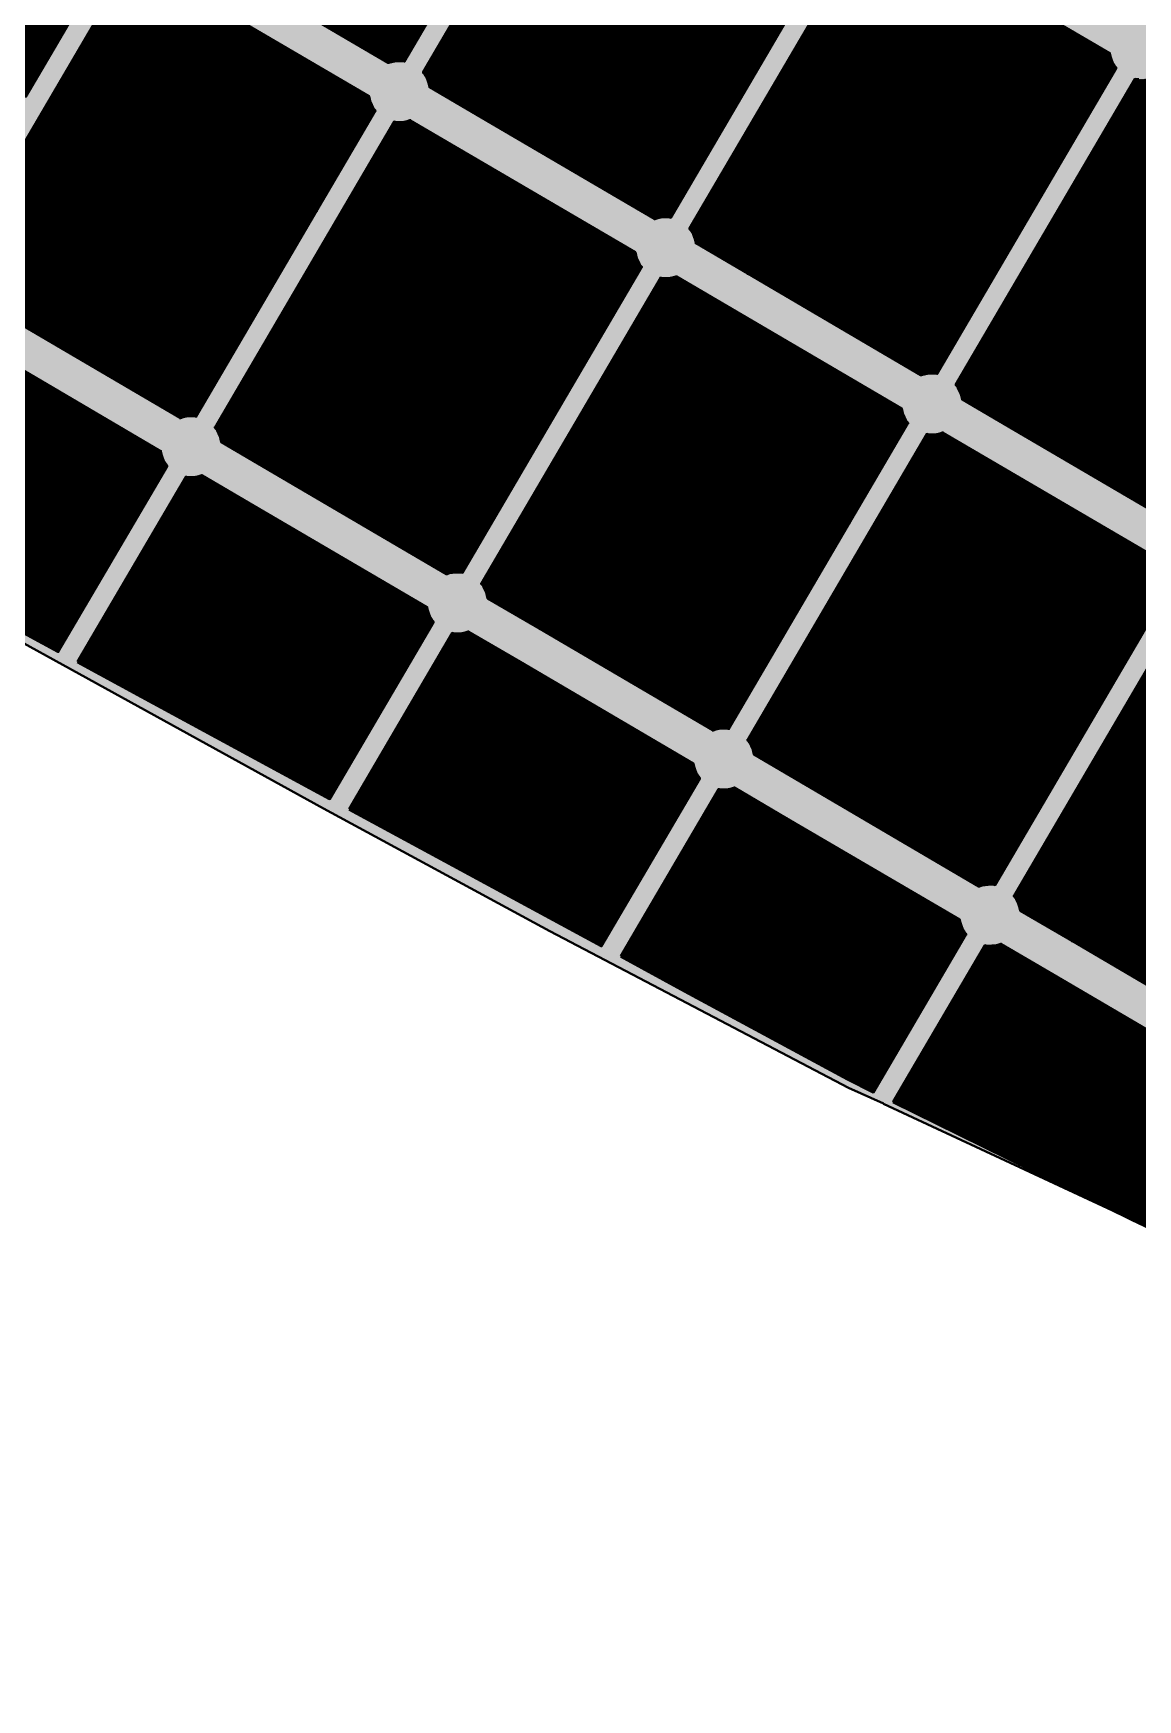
# Model space of a CAD drawing. Header units: metres. Extents: x 729569 to 733474, y 1423763 to 1426173.
# Drawn here: x 730417 to 730846, y 1423763 to 1424411 of the extents above; entities that cross this region are included whole.
import ezdxf

# ---------------------------------------------------------------- set-up
doc = ezdxf.new("R2010")
doc.units = ezdxf.units.M
for name, color, linetype in [('BOUNDARY', 7, 'Continuous'), ('GREEN_AREA', 7, 'Continuous'), ('PARCEL_BORDER', 7, 'Continuous'), ('PARCEL_L', 7, 'Continuous'), ('PARCEL_M', 7, 'Continuous')]:
    doc.layers.add(name, color=color, linetype=linetype)

msp = doc.modelspace()

# ---------------------------------------------------------------- hatches: boundary and pattern name
at = {"layer": 'BOUNDARY', "true_color": 0xdcdcdc}
h = msp.add_hatch(dxfattribs=at)
h.set_pattern_fill('SOLID')
h.paths.add_polyline_path([(731147.16, 1424721.86), (731256.16, 1424608.75), (731244.45, 1424320.13), (731216.28, 1423762.84), (731085.59, 1423834.2), (731085.45, 1423834.27), (731029.37, 1423862.74), (731029.22, 1423862.81), (730813.25, 1423963.61), (730747.11, 1423994.49), (730747.07, 1423994.51), (730733.5, 1424000.7), (730660.17, 1424039.15), (730617.42, 1424061.56), (730529.44, 1424109.24), (730310.18, 1424230.03), (730192.73, 1424303.57), (730172.54, 1424316.68), (730172.45, 1424316.74), (729875.07, 1424500.8), (729806.43, 1424543.45), (729687.49, 1424617.38), (729569.32, 1424690.82), (729612.42, 1424741.31), (729675.47, 1424785.2), (729675.56, 1424785.27), (729762.88, 1424849.07), (729816.98, 1424888.6), (729996.73, 1425019.9), (730119.82, 1425084.44), (730120.07, 1425084.58), (730266.65, 1425172.21), (730267.07, 1425172.49), (730267.45, 1425172.81), (730267.81, 1425173.17), (730268.12, 1425173.56), (730268.4, 1425173.98), (730268.63, 1425174.42), (730359.38, 1425372.62), (730359.55, 1425373.05), (730359.68, 1425373.49), (730359.77, 1425373.93), (730395.3, 1425601.1), (730395.35, 1425601.52), (730395.36, 1425601.94), (730395.34, 1425602.37), (730390.26, 1425652.75), (730458.22, 1425806.03), (730647.82, 1425710.72), (730656.83, 1425706.19), (730670.25, 1425699.44), (730680.5, 1425694.29), (730680.96, 1425694.09), (730681.44, 1425693.93), (730681.93, 1425693.82), (730682.43, 1425693.77), (730682.94, 1425693.76), (730683.44, 1425693.81), (730683.94, 1425693.9), (730684.42, 1425694.05), (730684.89, 1425694.24), (730685.33, 1425694.48), (730685.75, 1425694.77), (730686.14, 1425695.09), (730686.49, 1425695.45), (730686.81, 1425695.85), (730687.08, 1425696.27), (730728.18, 1425768.01), (730728.19, 1425768.02), (730769.13, 1425840.14), (730805.64, 1425904.46), (731213.98, 1425663.18), (731130.61, 1425526.56), (731130.37, 1425526.13), (731130.18, 1425525.67), (731130.04, 1425525.2), (731129.94, 1425524.72), (731129.89, 1425524.23), (731129.88, 1425523.74), (731129.93, 1425523.25), (731130.02, 1425522.76), (731130.16, 1425522.29), (731130.35, 1425521.83), (731130.58, 1425521.4), (731130.85, 1425520.99), (731131.17, 1425520.61), (731131.51, 1425520.26), (731131.9, 1425519.94), (731132.31, 1425519.67), (731180.61, 1425490.69), (731133.33, 1425350.71), (731133.22, 1425350.34), (731133.14, 1425349.98), (731105.49, 1425193.29), (731092.66, 1425120.94), (731092.59, 1425120.23), (731084.29, 1424870.04), (731084.29, 1424869.91), (731083.66, 1424789.99), (731083.68, 1424789.51), (731083.74, 1424789.03), (731083.86, 1424788.56), (731084.01, 1424788.11), (731084.21, 1424787.67), (731084.46, 1424787.25), (731084.74, 1424786.85), (731085.05, 1424786.49), (731147.16, 1424721.86), (731147.16, 1424721.86)])
at = {"layer": 'GREEN_AREA', "true_color": 0x96c896}
h = msp.add_hatch(dxfattribs=at)
h.set_pattern_fill('SOLID')
h.paths.add_polyline_path([(730733.09, 1424458.93), (730733.75, 1424457.95), (730733.98, 1424457.68), (730711.19, 1424418.8), (730639.47, 1424460.85), (730590.8, 1424377.84), (730570.74, 1424389.61), (730570.72, 1424389.74), (730570.48, 1424390.9), (730570.13, 1424392.02), (730569.67, 1424393.1), (730569.1, 1424394.14), (730568.44, 1424395.11), (730568.21, 1424395.39), (730637.8, 1424514.07), (730638.16, 1424514.01), (730639.33, 1424513.9), (730640.51, 1424513.91), (730641.68, 1424514.04), (730642.83, 1424514.28), (730643.95, 1424514.63), (730644.08, 1424514.69), (730731.45, 1424463.46), (730731.47, 1424463.32), (730731.71, 1424462.17), (730732.06, 1424461.04), (730732.52, 1424459.96), (730733.09, 1424458.93)])
h = msp.add_hatch(dxfattribs=at)
h.set_pattern_fill('SOLID')
h.paths.add_polyline_path([(730836.6, 1424398.23), (730837.27, 1424397.26), (730837.5, 1424396.98), (730814.71, 1424358.1), (730742.99, 1424400.16), (730694.32, 1424317.15), (730674.26, 1424328.91), (730674.24, 1424329.05), (730674, 1424330.2), (730673.65, 1424331.32), (730673.19, 1424332.41), (730672.62, 1424333.44), (730671.96, 1424334.41), (730671.73, 1424334.69), (730741.32, 1424453.38), (730741.67, 1424453.31), (730742.85, 1424453.2), (730744.02, 1424453.22), (730745.19, 1424453.34), (730746.35, 1424453.58), (730747.47, 1424453.94), (730747.6, 1424453.99), (730834.97, 1424402.76), (730834.98, 1424402.62), (730835.22, 1424401.47), (730835.58, 1424400.35), (730836.04, 1424399.26), (730836.6, 1424398.23)])
h = msp.add_hatch(dxfattribs=at)
h.set_pattern_fill('SOLID')
h.paths.add_polyline_path([(730547.26, 1424384.84), (730547.61, 1424383.72), (730548.07, 1424382.63), (730548.64, 1424381.6), (730549.3, 1424380.63), (730549.54, 1424380.35), (730526.74, 1424341.47), (730455.02, 1424383.53), (730406.35, 1424300.52), (730386.29, 1424312.28), (730386.28, 1424312.42), (730386.04, 1424313.57), (730385.68, 1424314.69), (730385.22, 1424315.78), (730384.66, 1424316.81), (730383.99, 1424317.78), (730383.76, 1424318.06), (730453.35, 1424436.75), (730453.71, 1424436.68), (730454.88, 1424436.58), (730456.06, 1424436.59), (730457.23, 1424436.71), (730458.38, 1424436.95), (730459.51, 1424437.31), (730459.63, 1424437.36), (730547, 1424386.13), (730547.02, 1424385.99), (730547.26, 1424384.84)])
h = msp.add_hatch(dxfattribs=at)
h.set_pattern_fill('SOLID')
h.paths.add_polyline_path([(730940.12, 1424337.53), (730940.78, 1424336.56), (730941.02, 1424336.28), (730918.22, 1424297.41), (730846.5, 1424339.46), (730797.83, 1424256.45), (730777.77, 1424268.21), (730777.76, 1424268.35), (730777.52, 1424269.5), (730777.17, 1424270.63), (730776.7, 1424271.71), (730776.14, 1424272.74), (730775.48, 1424273.72), (730775.24, 1424273.99), (730844.83, 1424392.68), (730845.19, 1424392.61), (730846.36, 1424392.51), (730847.54, 1424392.52), (730848.71, 1424392.65), (730849.86, 1424392.89), (730850.99, 1424393.24), (730851.12, 1424393.29), (730938.49, 1424342.07), (730938.5, 1424341.93), (730938.74, 1424340.77), (730939.09, 1424339.65), (730939.56, 1424338.57), (730940.12, 1424337.53)])
h = msp.add_hatch(dxfattribs=at)
h.set_pattern_fill('SOLID')
h.paths.add_polyline_path([(730652.16, 1424320.9), (730652.82, 1424319.93), (730653.05, 1424319.65), (730630.26, 1424280.78), (730558.54, 1424322.83), (730509.87, 1424239.82), (730489.81, 1424251.58), (730489.79, 1424251.72), (730489.55, 1424252.87), (730489.2, 1424254), (730488.74, 1424255.08), (730488.18, 1424256.11), (730487.51, 1424257.09), (730487.28, 1424257.37), (730556.87, 1424376.05), (730557.23, 1424375.98), (730558.4, 1424375.88), (730559.58, 1424375.89), (730560.75, 1424376.02), (730561.9, 1424376.26), (730563.02, 1424376.61), (730563.15, 1424376.67), (730650.52, 1424325.44), (730650.54, 1424325.3), (730650.78, 1424324.14), (730651.13, 1424323.02), (730651.59, 1424321.94), (730652.16, 1424320.9)])
h = msp.add_hatch(dxfattribs=at)
h.set_pattern_fill('SOLID')
h.paths.add_polyline_path([(730755.67, 1424260.21), (730756.34, 1424259.23), (730756.57, 1424258.96), (730733.78, 1424220.08), (730662.06, 1424262.13), (730613.39, 1424179.12), (730593.33, 1424190.88), (730593.31, 1424191.02), (730593.07, 1424192.18), (730592.72, 1424193.3), (730592.26, 1424194.38), (730591.69, 1424195.42), (730591.03, 1424196.39), (730590.8, 1424196.67), (730660.39, 1424315.35), (730660.74, 1424315.29), (730661.92, 1424315.18), (730663.09, 1424315.19), (730664.26, 1424315.32), (730665.42, 1424315.56), (730666.54, 1424315.91), (730666.67, 1424315.97), (730754.04, 1424264.74), (730754.05, 1424264.6), (730754.29, 1424263.45), (730754.65, 1424262.32), (730755.11, 1424261.24), (730755.67, 1424260.21)])
h = msp.add_hatch(dxfattribs=at)
h.set_pattern_fill('SOLID')
h.paths.add_polyline_path([(730859.19, 1424199.51), (730859.86, 1424198.54), (730860.09, 1424198.26), (730837.29, 1424159.38), (730765.57, 1424201.43), (730716.9, 1424118.43), (730696.84, 1424130.19), (730696.83, 1424130.33), (730696.59, 1424131.48), (730696.24, 1424132.6), (730695.78, 1424133.69), (730695.21, 1424134.72), (730694.55, 1424135.69), (730694.31, 1424135.97), (730763.9, 1424254.66), (730764.26, 1424254.59), (730765.43, 1424254.48), (730766.61, 1424254.5), (730767.78, 1424254.62), (730768.93, 1424254.86), (730770.06, 1424255.22), (730770.19, 1424255.27), (730857.56, 1424204.04), (730857.57, 1424203.9), (730857.81, 1424202.75), (730858.17, 1424201.63), (730858.63, 1424200.54), (730859.19, 1424199.51)])
h = msp.add_hatch(dxfattribs=at)
h.set_pattern_fill('SOLID')
h.paths.add_polyline_path([(730433.81, 1424166.18), (730475.94, 1424238.03), (730476.3, 1424237.96), (730477.47, 1424237.86), (730478.65, 1424237.87), (730479.82, 1424237.99), (730480.97, 1424238.23), (730482.09, 1424238.59), (730482.22, 1424238.64), (730502.28, 1424226.88), (730458.76, 1424152.66), (730433.81, 1424166.18)])
h = msp.add_hatch(dxfattribs=at)
h.set_pattern_fill('SOLID')
h.paths.add_polyline_path([(730962.71, 1424138.81), (730963.37, 1424137.84), (730963.61, 1424137.56), (730940.81, 1424098.69), (730869.09, 1424140.74), (730820.42, 1424057.73), (730800.36, 1424069.49), (730800.35, 1424069.63), (730800.11, 1424070.78), (730799.75, 1424071.91), (730799.29, 1424072.99), (730798.73, 1424074.02), (730798.06, 1424075), (730797.83, 1424075.27), (730867.42, 1424193.96), (730867.78, 1424193.89), (730868.95, 1424193.79), (730870.13, 1424193.8), (730871.3, 1424193.93), (730872.45, 1424194.17), (730873.58, 1424194.52), (730873.7, 1424194.57), (730961.07, 1424143.35), (730961.09, 1424143.21), (730961.33, 1424142.05), (730961.68, 1424140.93), (730962.14, 1424139.85), (730962.71, 1424138.81)])
h = msp.add_hatch(dxfattribs=at)
h.set_pattern_fill('SOLID')
h.paths.add_polyline_path([(730539.38, 1424108.97), (730579.46, 1424177.33), (730579.81, 1424177.26), (730580.99, 1424177.16), (730582.16, 1424177.17), (730583.33, 1424177.3), (730584.49, 1424177.54), (730585.61, 1424177.89), (730585.74, 1424177.94), (730605.8, 1424166.18), (730564.33, 1424095.45), (730539.38, 1424108.97)])
h = msp.add_hatch(dxfattribs=at)
h.set_pattern_fill('SOLID')
h.paths.add_polyline_path([(730644.94, 1424051.77), (730682.97, 1424116.63), (730683.33, 1424116.57), (730684.5, 1424116.46), (730685.68, 1424116.47), (730686.85, 1424116.6), (730688.01, 1424116.84), (730689.13, 1424117.19), (730689.26, 1424117.25), (730709.32, 1424105.49), (730669.89, 1424038.25), (730644.94, 1424051.77)])
h = msp.add_hatch(dxfattribs=at)
h.set_pattern_fill('SOLID')
h.paths.add_polyline_path([(730750.89, 1423995.21), (730786.49, 1424055.94), (730786.85, 1424055.87), (730788.02, 1424055.76), (730789.2, 1424055.78), (730790.37, 1424055.9), (730791.52, 1424056.14), (730792.65, 1424056.5), (730792.78, 1424056.55), (730812.83, 1424044.79), (730776.38, 1423982.63), (730750.89, 1423995.21)])
at = {"layer": 'PARCEL_L', "true_color": 0xffffc8}
h = msp.add_hatch(dxfattribs=at)
h.set_pattern_fill('SOLID')
h.paths.add_polyline_path([(730535.95, 1424521.55), (730607.67, 1424479.5), (730560.88, 1424399.69), (730560.52, 1424399.76), (730559.35, 1424399.86), (730558.17, 1424399.85), (730557, 1424399.72), (730555.84, 1424399.48), (730554.72, 1424399.13), (730554.59, 1424399.07), (730487.28, 1424438.54), (730535.95, 1424521.55)])
h = msp.add_hatch(dxfattribs=at)
h.set_pattern_fill('SOLID')
h.paths.add_polyline_path([(730639.47, 1424460.85), (730711.19, 1424418.8), (730664.39, 1424338.99), (730664.04, 1424339.06), (730662.86, 1424339.16), (730661.68, 1424339.15), (730660.51, 1424339.02), (730659.36, 1424338.78), (730658.24, 1424338.43), (730658.11, 1424338.38), (730590.8, 1424377.84), (730639.47, 1424460.85)])
h = msp.add_hatch(dxfattribs=at)
h.set_pattern_fill('SOLID')
h.paths.add_polyline_path([(730742.99, 1424400.16), (730814.71, 1424358.1), (730767.91, 1424278.29), (730767.55, 1424278.36), (730766.38, 1424278.47), (730765.2, 1424278.45), (730764.03, 1424278.33), (730762.88, 1424278.09), (730761.76, 1424277.73), (730761.63, 1424277.68), (730694.32, 1424317.15), (730742.99, 1424400.16)])
h = msp.add_hatch(dxfattribs=at)
h.set_pattern_fill('SOLID')
h.paths.add_polyline_path([(730455.02, 1424383.53), (730526.74, 1424341.47), (730479.95, 1424261.67), (730479.59, 1424261.73), (730478.42, 1424261.84), (730477.24, 1424261.83), (730476.07, 1424261.7), (730474.91, 1424261.46), (730473.79, 1424261.11), (730473.66, 1424261.05), (730406.35, 1424300.52), (730455.02, 1424383.53)])
h = msp.add_hatch(dxfattribs=at)
h.set_pattern_fill('SOLID')
h.paths.add_polyline_path([(730846.5, 1424339.46), (730918.22, 1424297.41), (730871.43, 1424217.6), (730871.07, 1424217.66), (730869.9, 1424217.77), (730868.72, 1424217.76), (730867.55, 1424217.63), (730866.4, 1424217.39), (730865.27, 1424217.04), (730865.14, 1424216.98), (730797.83, 1424256.45), (730846.5, 1424339.46)])
h = msp.add_hatch(dxfattribs=at)
h.set_pattern_fill('SOLID')
h.paths.add_polyline_path([(730558.54, 1424322.83), (730630.26, 1424280.78), (730583.46, 1424200.97), (730583.11, 1424201.04), (730581.93, 1424201.14), (730580.76, 1424201.13), (730579.58, 1424201), (730578.43, 1424200.76), (730577.31, 1424200.41), (730577.18, 1424200.35), (730509.87, 1424239.82), (730558.54, 1424322.83)])
h = msp.add_hatch(dxfattribs=at)
h.set_pattern_fill('SOLID')
h.paths.add_polyline_path([(730398.76, 1424287.58), (730466.07, 1424248.11), (730466.09, 1424247.97), (730466.33, 1424246.82), (730466.68, 1424245.69), (730467.14, 1424244.61), (730467.71, 1424243.58), (730468.37, 1424242.61), (730468.61, 1424242.33), (730426.33, 1424170.23), (730353.19, 1424209.86), (730398.76, 1424287.58)])
h = msp.add_hatch(dxfattribs=at)
h.set_pattern_fill('SOLID')
h.paths.add_polyline_path([(730662.06, 1424262.13), (730733.78, 1424220.08), (730686.98, 1424140.27), (730686.62, 1424140.34), (730685.45, 1424140.44), (730684.27, 1424140.43), (730683.1, 1424140.3), (730681.95, 1424140.06), (730680.83, 1424139.71), (730680.7, 1424139.66), (730613.39, 1424179.12), (730662.06, 1424262.13)])
h = msp.add_hatch(dxfattribs=at)
h.set_pattern_fill('SOLID')
h.paths.add_polyline_path([(730502.28, 1424226.88), (730569.59, 1424187.41), (730569.61, 1424187.27), (730569.85, 1424186.12), (730570.2, 1424185), (730570.66, 1424183.91), (730571.23, 1424182.88), (730571.89, 1424181.91), (730572.12, 1424181.63), (730531.9, 1424113.02), (730458.76, 1424152.66), (730502.28, 1424226.88)])
h = msp.add_hatch(dxfattribs=at)
h.set_pattern_fill('SOLID')
h.paths.add_polyline_path([(730765.57, 1424201.43), (730837.29, 1424159.38), (730790.5, 1424079.57), (730790.14, 1424079.64), (730788.97, 1424079.75), (730787.79, 1424079.73), (730786.62, 1424079.61), (730785.47, 1424079.37), (730784.34, 1424079.01), (730784.21, 1424078.96), (730716.9, 1424118.43), (730765.57, 1424201.43)])
h = msp.add_hatch(dxfattribs=at)
h.set_pattern_fill('SOLID')
h.paths.add_polyline_path([(730605.8, 1424166.18), (730673.11, 1424126.72), (730673.12, 1424126.58), (730673.37, 1424125.42), (730673.72, 1424124.3), (730674.18, 1424123.22), (730674.74, 1424122.18), (730675.41, 1424121.21), (730675.64, 1424120.93), (730637.46, 1424055.82), (730564.33, 1424095.45), (730605.8, 1424166.18)])
h = msp.add_hatch(dxfattribs=at)
h.set_pattern_fill('SOLID')
h.paths.add_polyline_path([(730869.09, 1424140.74), (730940.81, 1424098.69), (730894.02, 1424018.88), (730893.66, 1424018.94), (730892.49, 1424019.05), (730891.31, 1424019.04), (730890.14, 1424018.91), (730888.98, 1424018.67), (730887.86, 1424018.32), (730887.73, 1424018.26), (730820.42, 1424057.73), (730869.09, 1424140.74)])
h = msp.add_hatch(dxfattribs=at)
h.set_pattern_fill('SOLID')
h.paths.add_polyline_path([(730709.32, 1424105.49), (730776.63, 1424066.02), (730776.64, 1424065.88), (730776.88, 1424064.73), (730777.24, 1424063.6), (730777.7, 1424062.52), (730778.26, 1424061.49), (730778.93, 1424060.51), (730779.16, 1424060.24), (730743.25, 1423998.99), (730733.17, 1424003.96), (730669.89, 1424038.25), (730709.32, 1424105.49)])
h = msp.add_hatch(dxfattribs=at)
h.set_pattern_fill('SOLID')
h.paths.add_polyline_path([(730812.83, 1424044.79), (730880.14, 1424005.32), (730880.16, 1424005.18), (730880.4, 1424004.03), (730880.75, 1424002.91), (730881.21, 1424001.82), (730881.78, 1424000.79), (730882.44, 1423999.82), (730882.68, 1423999.54), (730851.22, 1423945.89), (730843.62, 1423949.44), (730776.38, 1423982.63), (730812.83, 1424044.79)])
at = {"layer": 'PARCEL_M', "true_color": 0xc8dcff}
h = msp.add_hatch(dxfattribs=at)
h.set_pattern_fill('SOLID')
h.paths.add_polyline_path([(730360.28, 1424417.33), (730394.44, 1424475.59), (730443.49, 1424446.83), (730443.5, 1424446.69), (730443.74, 1424445.54), (730444.1, 1424444.42), (730444.56, 1424443.33), (730445.12, 1424442.3), (730445.79, 1424441.33), (730446.02, 1424441.05), (730413.73, 1424385.98), (730360.28, 1424417.33)])

# ---------------------------------------------------------------- linework, layer by layer
at = {"layer": 'PARCEL_BORDER', "lineweight": 50, "true_color": 0x323232}
for points in [[(730535.95, 1424521.55), (730607.67, 1424479.5), (730560.88, 1424399.69), (730560.52, 1424399.76), (730559.35, 1424399.86), (730558.17, 1424399.85), (730557, 1424399.72), (730555.84, 1424399.48), (730554.72, 1424399.13), (730554.59, 1424399.07), (730487.28, 1424438.54), (730535.95, 1424521.55)], [(730360.28, 1424417.33), (730394.44, 1424475.59), (730443.49, 1424446.83), (730443.5, 1424446.69), (730443.74, 1424445.54), (730444.1, 1424444.42), (730444.56, 1424443.33), (730445.12, 1424442.3), (730445.79, 1424441.33), (730446.02, 1424441.05), (730413.73, 1424385.98), (730360.28, 1424417.33)], [(730639.47, 1424460.85), (730711.19, 1424418.8), (730664.39, 1424338.99), (730664.04, 1424339.06), (730662.86, 1424339.16), (730661.68, 1424339.15), (730660.51, 1424339.02), (730659.36, 1424338.78), (730658.24, 1424338.43), (730658.11, 1424338.38), (730590.8, 1424377.84), (730639.47, 1424460.85)], [(730742.99, 1424400.16), (730814.71, 1424358.1), (730767.91, 1424278.29), (730767.55, 1424278.36), (730766.38, 1424278.47), (730765.2, 1424278.45), (730764.03, 1424278.33), (730762.88, 1424278.09), (730761.76, 1424277.73), (730761.63, 1424277.68), (730694.32, 1424317.15), (730742.99, 1424400.16)], [(730455.02, 1424383.53), (730526.74, 1424341.47), (730479.95, 1424261.67), (730479.59, 1424261.73), (730478.42, 1424261.84), (730477.24, 1424261.83), (730476.07, 1424261.7), (730474.91, 1424261.46), (730473.79, 1424261.11), (730473.66, 1424261.05), (730406.35, 1424300.52), (730455.02, 1424383.53)], [(730846.5, 1424339.46), (730918.22, 1424297.41), (730871.43, 1424217.6), (730871.07, 1424217.66), (730869.9, 1424217.77), (730868.72, 1424217.76), (730867.55, 1424217.63), (730866.4, 1424217.39), (730865.27, 1424217.04), (730865.14, 1424216.98), (730797.83, 1424256.45), (730846.5, 1424339.46)], [(730558.54, 1424322.83), (730630.26, 1424280.78), (730583.46, 1424200.97), (730583.11, 1424201.04), (730581.93, 1424201.14), (730580.76, 1424201.13), (730579.58, 1424201), (730578.43, 1424200.76), (730577.31, 1424200.41), (730577.18, 1424200.35), (730509.87, 1424239.82), (730558.54, 1424322.83)], [(730398.76, 1424287.58), (730466.07, 1424248.11), (730466.09, 1424247.97), (730466.33, 1424246.82), (730466.68, 1424245.69), (730467.14, 1424244.61), (730467.71, 1424243.58), (730468.37, 1424242.61), (730468.61, 1424242.33), (730426.33, 1424170.23), (730353.19, 1424209.86), (730398.76, 1424287.58)], [(730662.06, 1424262.13), (730733.78, 1424220.08), (730686.98, 1424140.27), (730686.62, 1424140.34), (730685.45, 1424140.44), (730684.27, 1424140.43), (730683.1, 1424140.3), (730681.95, 1424140.06), (730680.83, 1424139.71), (730680.7, 1424139.66), (730613.39, 1424179.12), (730662.06, 1424262.13)], [(730502.28, 1424226.88), (730569.59, 1424187.41), (730569.61, 1424187.27), (730569.85, 1424186.12), (730570.2, 1424185), (730570.66, 1424183.91), (730571.23, 1424182.88), (730571.89, 1424181.91), (730572.12, 1424181.63), (730531.9, 1424113.02), (730458.76, 1424152.66), (730502.28, 1424226.88)], [(730765.57, 1424201.43), (730837.29, 1424159.38), (730790.5, 1424079.57), (730790.14, 1424079.64), (730788.97, 1424079.75), (730787.79, 1424079.73), (730786.62, 1424079.61), (730785.47, 1424079.37), (730784.34, 1424079.01), (730784.21, 1424078.96), (730716.9, 1424118.43), (730765.57, 1424201.43)], [(730605.8, 1424166.18), (730673.11, 1424126.72), (730673.12, 1424126.58), (730673.37, 1424125.42), (730673.72, 1424124.3), (730674.18, 1424123.22), (730674.74, 1424122.18), (730675.41, 1424121.21), (730675.64, 1424120.93), (730637.46, 1424055.82), (730564.33, 1424095.45), (730605.8, 1424166.18)], [(730869.09, 1424140.74), (730940.81, 1424098.69), (730894.02, 1424018.88), (730893.66, 1424018.94), (730892.49, 1424019.05), (730891.31, 1424019.04), (730890.14, 1424018.91), (730888.98, 1424018.67), (730887.86, 1424018.32), (730887.73, 1424018.26), (730820.42, 1424057.73), (730869.09, 1424140.74)], [(730709.32, 1424105.49), (730776.63, 1424066.02), (730776.64, 1424065.88), (730776.88, 1424064.73), (730777.24, 1424063.6), (730777.7, 1424062.52), (730778.26, 1424061.49), (730778.93, 1424060.51), (730779.16, 1424060.24), (730743.25, 1423998.99), (730733.17, 1424003.96), (730669.89, 1424038.25), (730709.32, 1424105.49)], [(730812.83, 1424044.79), (730880.14, 1424005.32), (730880.16, 1424005.18), (730880.4, 1424004.03), (730880.75, 1424002.91), (730881.21, 1424001.82), (730881.78, 1424000.79), (730882.44, 1423999.82), (730882.68, 1423999.54), (730851.22, 1423945.89), (730843.62, 1423949.44), (730776.38, 1423982.63), (730812.83, 1424044.79)]]:
    msp.add_lwpolyline(points, close=True, dxfattribs=at)
at = {"layer": 'PARCEL_BORDER', "lineweight": 50, "true_color": 0x326432}
for points in [[(730639.47, 1424460.85), (730590.8, 1424377.84), (730570.74, 1424389.61), (730570.72, 1424389.74), (730570.48, 1424390.9), (730570.13, 1424392.02), (730569.67, 1424393.1), (730569.1, 1424394.14), (730568.44, 1424395.11), (730568.21, 1424395.39), (730637.8, 1424514.07)], [(730747.6, 1424453.99), (730834.97, 1424402.76), (730834.98, 1424402.62), (730835.22, 1424401.47), (730835.58, 1424400.35), (730836.04, 1424399.26), (730836.6, 1424398.23), (730836.6, 1424398.23), (730837.27, 1424397.26), (730837.5, 1424396.98), (730814.71, 1424358.1), (730742.99, 1424400.16), (730694.32, 1424317.15), (730674.26, 1424328.91), (730674.24, 1424329.05), (730674, 1424330.2), (730673.65, 1424331.32), (730673.19, 1424332.41), (730672.62, 1424333.44), (730671.96, 1424334.41), (730671.73, 1424334.69), (730741.32, 1424453.38)], [(730383.76, 1424318.06), (730453.35, 1424436.75), (730453.71, 1424436.68), (730454.88, 1424436.58), (730456.06, 1424436.59), (730457.23, 1424436.71), (730458.38, 1424436.95), (730459.51, 1424437.31), (730459.63, 1424437.36), (730547, 1424386.13), (730547.02, 1424385.99), (730547.26, 1424384.84), (730547.26, 1424384.84), (730547.61, 1424383.72), (730548.07, 1424382.63), (730548.64, 1424381.6), (730549.3, 1424380.63), (730549.54, 1424380.35), (730526.74, 1424341.47), (730455.02, 1424383.53), (730406.35, 1424300.52)], [(730846.5, 1424339.46), (730797.83, 1424256.45), (730777.77, 1424268.21), (730777.76, 1424268.35), (730777.52, 1424269.5), (730777.17, 1424270.63), (730776.7, 1424271.71), (730776.14, 1424272.74), (730775.48, 1424273.72), (730775.24, 1424273.99), (730844.83, 1424392.68), (730845.19, 1424392.61), (730846.36, 1424392.51)], [(730860.09, 1424198.26), (730837.29, 1424159.38), (730765.57, 1424201.43), (730716.9, 1424118.43), (730696.84, 1424130.19), (730696.83, 1424130.33), (730696.59, 1424131.48), (730696.24, 1424132.6), (730695.78, 1424133.69), (730695.21, 1424134.72), (730694.55, 1424135.69), (730694.31, 1424135.97), (730763.9, 1424254.66), (730764.26, 1424254.59), (730765.43, 1424254.48), (730766.61, 1424254.5), (730767.78, 1424254.62), (730768.93, 1424254.86), (730770.06, 1424255.22), (730770.19, 1424255.27), (730857.56, 1424204.04)], [(730869.09, 1424140.74), (730820.42, 1424057.73), (730800.36, 1424069.49), (730800.35, 1424069.63), (730800.11, 1424070.78), (730799.75, 1424071.91), (730799.29, 1424072.99), (730798.73, 1424074.02), (730798.06, 1424075), (730797.83, 1424075.27), (730867.42, 1424193.96)]]:
    msp.add_lwpolyline(points, dxfattribs=at)
for points in [[(730652.16, 1424320.9), (730652.82, 1424319.93), (730653.05, 1424319.65), (730630.26, 1424280.78), (730558.54, 1424322.83), (730509.87, 1424239.82), (730489.81, 1424251.58), (730489.79, 1424251.72), (730489.55, 1424252.87), (730489.2, 1424254), (730488.74, 1424255.08), (730488.18, 1424256.11), (730487.51, 1424257.09), (730487.28, 1424257.37), (730556.87, 1424376.05), (730557.23, 1424375.98), (730558.4, 1424375.88), (730559.58, 1424375.89), (730560.75, 1424376.02), (730561.9, 1424376.26), (730563.02, 1424376.61), (730563.15, 1424376.67), (730650.52, 1424325.44), (730650.54, 1424325.3), (730650.78, 1424324.14), (730651.13, 1424323.02), (730651.59, 1424321.94), (730652.16, 1424320.9)], [(730755.67, 1424260.21), (730756.34, 1424259.23), (730756.57, 1424258.96), (730733.78, 1424220.08), (730662.06, 1424262.13), (730613.39, 1424179.12), (730593.33, 1424190.88), (730593.31, 1424191.02), (730593.07, 1424192.18), (730592.72, 1424193.3), (730592.26, 1424194.38), (730591.69, 1424195.42), (730591.03, 1424196.39), (730590.8, 1424196.67), (730660.39, 1424315.35), (730660.74, 1424315.29), (730661.92, 1424315.18), (730663.09, 1424315.19), (730664.26, 1424315.32), (730665.42, 1424315.56), (730666.54, 1424315.91), (730666.67, 1424315.97), (730754.04, 1424264.74), (730754.05, 1424264.6), (730754.29, 1424263.45), (730754.65, 1424262.32), (730755.11, 1424261.24), (730755.67, 1424260.21)], [(730433.81, 1424166.18), (730475.94, 1424238.03), (730476.3, 1424237.96), (730477.47, 1424237.86), (730478.65, 1424237.87), (730479.82, 1424237.99), (730480.97, 1424238.23), (730482.09, 1424238.59), (730482.22, 1424238.64), (730502.28, 1424226.88), (730458.76, 1424152.66), (730433.81, 1424166.18)], [(730539.38, 1424108.97), (730579.46, 1424177.33), (730579.81, 1424177.26), (730580.99, 1424177.16), (730582.16, 1424177.17), (730583.33, 1424177.3), (730584.49, 1424177.54), (730585.61, 1424177.89), (730585.74, 1424177.94), (730605.8, 1424166.18), (730564.33, 1424095.45), (730539.38, 1424108.97)], [(730644.94, 1424051.77), (730682.97, 1424116.63), (730683.33, 1424116.57), (730684.5, 1424116.46), (730685.68, 1424116.47), (730686.85, 1424116.6), (730688.01, 1424116.84), (730689.13, 1424117.19), (730689.26, 1424117.25), (730709.32, 1424105.49), (730669.89, 1424038.25), (730644.94, 1424051.77)], [(730750.89, 1423995.21), (730786.49, 1424055.94), (730786.85, 1424055.87), (730788.02, 1424055.76), (730789.2, 1424055.78), (730790.37, 1424055.9), (730791.52, 1424056.14), (730792.65, 1424056.5), (730792.78, 1424056.55), (730812.83, 1424044.79), (730776.38, 1423982.63), (730750.89, 1423995.21)]]:
    msp.add_lwpolyline(points, close=True, dxfattribs=at)
at = {"layer": 'PARCEL_BORDER', "lineweight": 40, "true_color": 0x323232}
msp.add_lwpolyline([(730880.14, 1424005.32), (730792.78, 1424056.55), (730792.65, 1424056.5), (730791.52, 1424056.14), (730790.37, 1424055.9), (730789.2, 1424055.78), (730788.02, 1424055.76), (730786.85, 1424055.87), (730786.49, 1424055.94), (730750.89, 1423995.21), (730843.62, 1423949.44), (730813.25, 1423963.61), (730747.11, 1423994.49), (730747.07, 1423994.51), (730733.5, 1424000.7), (730660.17, 1424039.15), (730617.42, 1424061.56), (730529.44, 1424109.24), (730310.18, 1424230.03)], dxfattribs=at)

doc.saveas('drawing.dxf')
